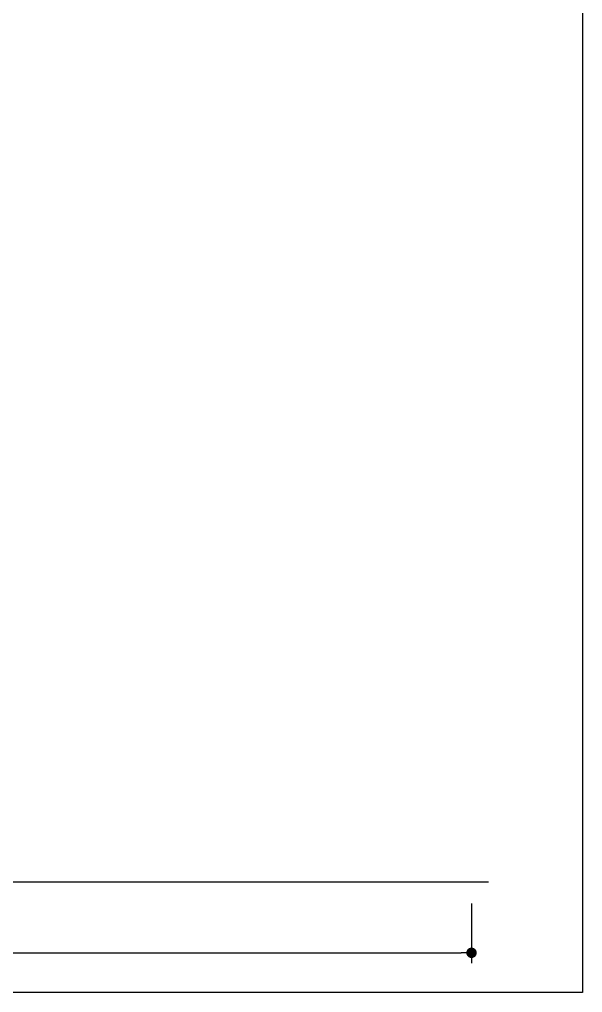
# Model space of a CAD drawing. Extents: x 41366 to 42076, y 84937 to 85507.
# Drawn here: x 41914.3 to 42076.3, y 84936.7 to 85216.5 of the extents above; entities that cross this region are included whole.
import ezdxf

# ---------------------------------------------------------------- set-up
doc = ezdxf.new("R2010")
doc.units = 0
doc.header["$LTSCALE"] = 10
doc.layers.add('A-DETL-01', color=1, linetype='Continuous')

# ---------------------------------------------------------------- blocks, each defined once
blk = doc.blocks.new('_Dot')
at = {"color": 0, "linetype": 'ByBlock', "lineweight": -2}
blk.add_line((-0.5, 0), (-1, 0), dxfattribs=at)
at = {"color": 0, "linetype": 'ByBlock', "const_width": 0.5}
blk.add_lwpolyline([(-0.25, 0, 1), (0.25, 0, 1)], format="xyb", close=True, dxfattribs=at)

msp = doc.modelspace()

# ---------------------------------------------------------------- linework, layer by layer
at = {"color": 2}
for p, q in [((42044.39, 84962.28), (42044.39, 84945.11)), ((41386.94, 84948.11), (42041.39, 84948.11))]:
    msp.add_line(p, q, dxfattribs=at)
at = {"layer": 'A-DETL-01', "linetype": 'Continuous'}
msp.add_line((42049.3, 84968.46), (41388.12, 84968.46), dxfattribs=at)
at = {"layer": 'DEFPOINTS', "color": 1}
msp.add_lwpolyline([(41365.57, 85507.15), (42076.35, 85507.15), (42076.35, 84936.69), (41365.57, 84936.69)], close=True, dxfattribs=at)

# ---------------------------------------------------------------- block references
at = {"color": 2, "xscale": 3, "yscale": 3, "zscale": 3}
msp.add_blockref('_Dot', (42044.39, 84948.11), dxfattribs=at)

doc.saveas('drawing.dxf')
